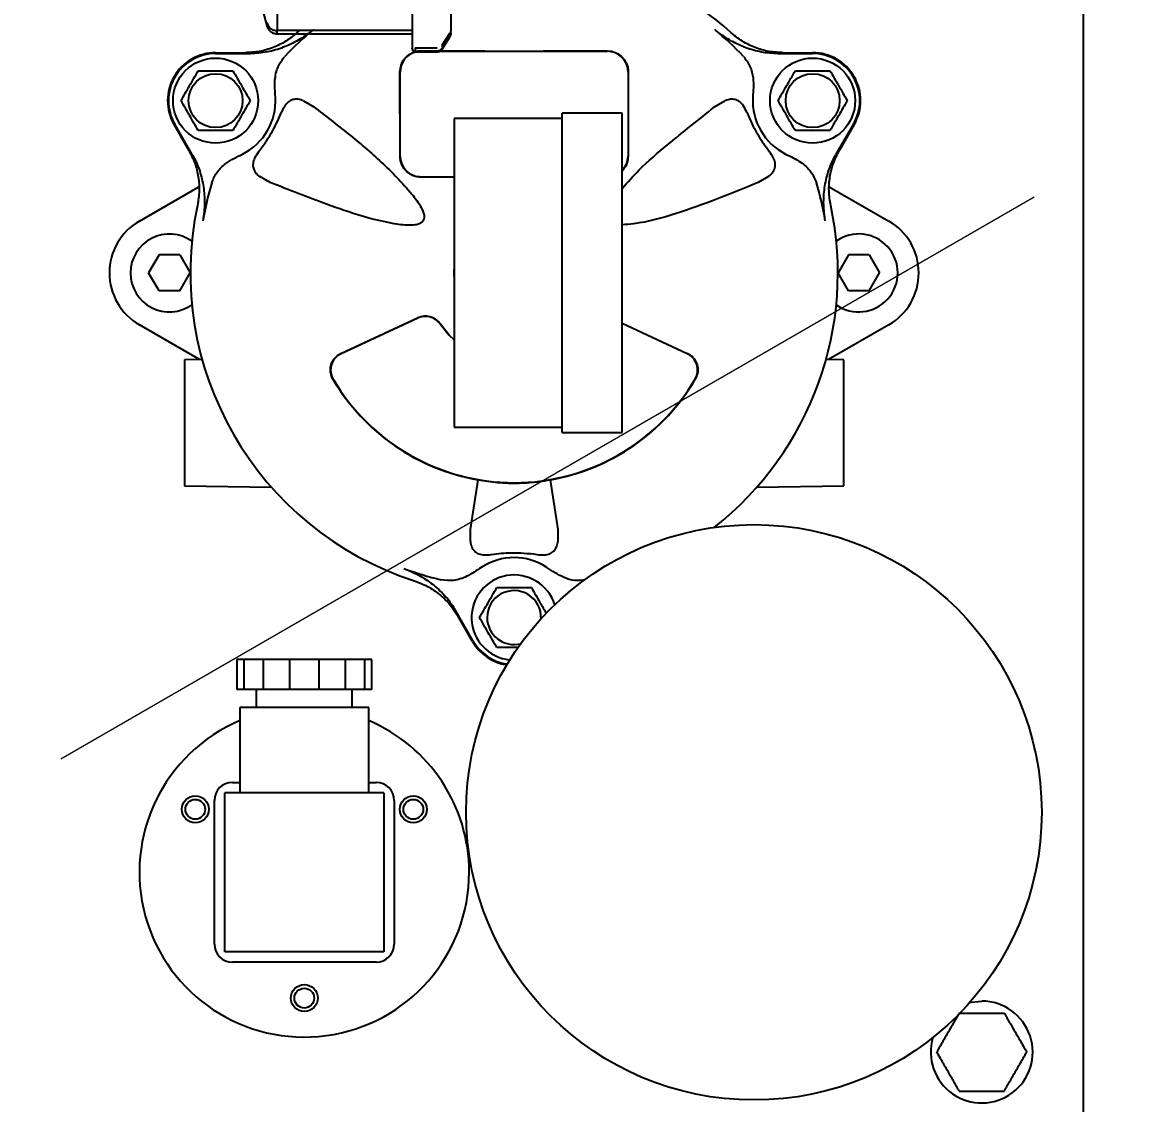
# Model space of a CAD drawing. Header units: inches. Extents: x -347369 to -260369, y 119522 to 149869.
# Drawn here: x -284748.7 to -284560.9, y 139109.4 to 139290.4 of the extents above; entities that cross this region are included whole.
import ezdxf

# ---------------------------------------------------------------- set-up
doc = ezdxf.new("R2010")
doc.units = ezdxf.units.IN
doc.header["$LTSCALE"] = 300
doc.linetypes.add('CENTRO', pattern=[2, 1.25, -0.25, 0.25, -0.25])
doc.linetypes.add('NASCOSTA', pattern=[0.375, 0.25, -0.125])
for name, color, linetype in [('ASSI', 254, 'CENTRO'), ('MACCHINA', 40, 'Continuous'), ('QUOTE', 7, 'Continuous')]:
    doc.layers.add(name, color=color, linetype=linetype)
doc.styles.get("Standard").update_dxf_attribs({"font": 'romans.shx'})
doc.dimstyles.new('sc1a100', dxfattribs={"dimscale": 100, "dimtxt": 3, "dimasz": 3, "dimexe": 0, "dimexo": 0, "dimgap": 1, "dimtad": 1, "dimzin": 12, "dimdsep": 46, "dimtxsty": 'Standard', "dimblk": 'CLOSEDBLANK', "dimcen": 1, "dimclrd": 253, "dimclre": 253, "dimclrt": 2, "dimadec": 0, "dimazin": 3, "dimtfac": 1, "dimtmove": 0, "dimatfit": 1, "dimldrblk": 'CLOSEDBLANK', "dimfxl": 1, "dimtolj": 1, "dimtzin": 0, "dimarcsym": 0})
doc.dimstyles.new('sc1a100_pollici', dxfattribs={"dimscale": 100, "dimtxt": 3, "dimasz": 3, "dimexe": 0, "dimexo": 0, "dimgap": 1, "dimtad": 1, "dimzin": 12, "dimdsep": 46, "dimtxsty": 'Standard', "dimblk": 'CLOSEDBLANK', "dimcen": 1, "dimclrd": 253, "dimclre": 253, "dimclrt": 2, "dimadec": 0, "dimazin": 3, "dimtfac": 1, "dimtmove": 0, "dimatfit": 1, "dimldrblk": 'CLOSEDBLANK', "dimfxl": 1, "dimtolj": 1, "dimtzin": 0, "dimarcsym": 0})

# ---------------------------------------------------------------- blocks, each defined once
blk = doc.blocks.new('_ClosedBlank')
at = {"color": 0, "linetype": 'ByBlock', "lineweight": -2}
for p, q in [((-1, 0.1666666666666667), (0, 0)), ((-1, 0.1666666666666667), (-1, -0.1666666666666667)), ((0, 0), (-1, -0.1666666666666667))]:
    blk.add_line(p, q, dxfattribs=at)
blk = doc.blocks.new('*D10')
at = {"layer": 'Defpoints', "color": 0, "transparency": 16777216}
for p in [(-300380.1665801618, 144199.6558577591), (-282330.1662940595, 140899.6558577589), (-300380.1665801618, 139125.6251859243)]:
    blk.add_point(p, dxfattribs=at)
at = {"layer": 'QUOTE', "color": 253, "lineweight": -2, "transparency": 16777216}
for p, q in [((-300380.1665801618, 139125.6251859243), (-300380.1665801618, 144199.6558577591)), ((-282630.1662940595, 144199.6558577591), (-300080.1665801618, 144199.6558577591)), ((-282330.1662940595, 140899.6558577589), (-282330.1662940595, 144199.6558577591))]:
    blk.add_line(p, q, dxfattribs=at)
at = {"layer": 'QUOTE', "color": 253, "lineweight": -2, "transparency": 16777216, "xscale": 300, "yscale": 300, "zscale": 300, "rotation": 180}
blk.add_blockref('_ClosedBlank', (-300380.1665801618, 144199.6558577591), dxfattribs=at)
at = {"layer": 'QUOTE', "color": 253, "lineweight": -2, "transparency": 16777216, "xscale": 300, "yscale": 300, "zscale": 300}
blk.add_blockref('_ClosedBlank', (-282330.1662940595, 144199.6558577591), dxfattribs=at)
at = {"layer": 'QUOTE', "color": 2, "transparency": 16777216, "char_height": 300, "attachment_point": 5}
for s, insert in [('\\A1;18050', (-291355.1664371107, 144449.6558577591)), ('\\A1;[59\'-2 5/8"]', (-291355.1664371107, 143871.0844291877))]:
    blk.add_mtext(s, dxfattribs=dict(at, insert=insert))
blk = doc.blocks.new('*D27')
at = {"layer": 'Defpoints', "color": 0, "transparency": 16777216}
for p in [(-285230.1662940595, 140399.6558577591), (-284017.7307287613, 139699.655857759), (-287395.2298035208, 137749.6558577589), (-287103.2006463452, 136767.4604393702), (-285230.1662940595, 136499.655857759)]:
    blk.add_point(p, dxfattribs=at)
at = {"layer": 'QUOTE', "color": 253, "lineweight": -2, "transparency": 16777216}
for p, q in [((-287395.2298035208, 137749.6558577589), (-287753.6986503091, 137542.6937725696)), ((-285230.1662940595, 136499.655857759), (-285230.1662940595, 136085.7316873802))]:
    blk.add_line(p, q, dxfattribs=at)
blk.add_arc((-285230.1662940595, 138999.655857759), 2913.924170378776, 215.9014350610591, 264.098564938941, dxfattribs=at)
at = {"layer": 'QUOTE', "color": 253, "lineweight": -2, "transparency": 16777216, "xscale": 300, "yscale": 300, "zscale": 300}
for p, rotation in [((-287753.6986503091, 137542.6937725696), 122.9507175305296), ((-285230.1662940595, 136085.7316873802), 357.0492824694705)]:
    blk.add_blockref('_ClosedBlank', p, dxfattribs=dict(at, rotation=rotation))
at = {"layer": 'QUOTE', "color": 2, "transparency": 16777216, "insert": (-286562.128379249, 136692.6298524556), "char_height": 300, "attachment_point": 5, "rotation": 330.00000000000006}
blk.add_mtext('\\A1;60°', dxfattribs=at)
blk = doc.blocks.new('*D37')
at = {"layer": 'Defpoints', "color": 0, "transparency": 16777216}
for p in [(-285230.1662940595, 140399.6558577591), (-286220.1157877208, 139989.6053514202), (-283462.3993410933, 137231.8889047927), (-285230.1662940595, 136499.655857759), (-284473.382269545, 136175.2994279141)]:
    blk.add_point(p, dxfattribs=at)
at = {"layer": 'QUOTE', "color": 253, "lineweight": -2, "transparency": 16777216}
for p, q in [((-283462.3993410933, 137231.8889047927), (-283162.5938887292, 136932.0834524287)), ((-285230.1662940595, 136499.655857759), (-285230.1662940595, 136075.6669209525))]:
    blk.add_line(p, q, dxfattribs=at)
blk.add_arc((-285230.1662940595, 138999.6558577589), 2923.988936806411, 275.881103636428, 309.1188963635714, dxfattribs=at)
at = {"layer": 'QUOTE', "color": 253, "lineweight": -2, "transparency": 16777216, "xscale": 300, "yscale": 300, "zscale": 300}
for p, rotation in [((-283162.5938887292, 136932.0834524287), 42.0594481817856), ((-285230.1662940595, 136075.6669209525), 182.9405518182139)]:
    blk.add_blockref('_ClosedBlank', p, dxfattribs=dict(at, rotation=rotation))
at = {"layer": 'QUOTE', "color": 2, "transparency": 16777216, "insert": (-284206.8750296162, 136529.2122088819), "char_height": 300, "attachment_point": 5, "rotation": 22.499999999999773}
blk.add_mtext('\\A1;45°', dxfattribs=at)
blk = doc.blocks.new('A$Cda148bbc')
at = {"layer": 'MACCHINA', "lineweight": 0}
h = blk.add_hatch(color=5, dxfattribs=at)
edge = h.paths.add_edge_path(flags=0)
edge.add_line((-93.55669502741375, 1228.823961723659), (-87.55209318103562, 1228.823961723659))
edge.add_line((-87.55209318103562, 1228.823961723659), (-87.59897821451295, 1230.831601398746))
edge.add_line((-87.59897821451295, 1230.831601398746), (-93.60358006089109, 1230.831601398746))
edge.add_ellipse((-93.65515359771598, 1233.040005041341), major_axis=(2.174184097174322, -0.7071961222951278), ratio=0.9622501868990619, start_angle=198.6768081421314, end_angle=288.676808142122, ccw=False)
edge.add_line((-95.93276119461825, 1233.040005041341), (-96.20469438878627, 1244.684315156845))
edge.add_ellipse((-100.5528543465089, 1244.684315156845), major_axis=(-4.150715094605772, 1.350101688018051), ratio=0.9622501868990622, start_angle=198.676808142121, end_angle=288.676808142119)
edge.add_line((-100.6513129168106, 1248.900358474526), (-130.2602116765388, 1248.900358474528))
edge.add_ellipse((-130.1617531062366, 1244.684315156846), major_axis=(-4.150715094605704, 1.350101688018028), ratio=0.9622501868990622, start_angle=288.6768081421251, end_angle=378.6768081421325)
edge.add_line((-134.5099130639592, 1244.684315156846), (-117.9677377506309, 536.3404150200777))
edge.add_ellipse((-113.6158222533982, 536.1796010126213), major_axis=(3.374530304555708, -2.9230567474916), ratio=0.9407558992420822, start_angle=220.5020191683753, end_angle=250.5020191683597)
edge.add_line((-117.3343375586637, 534.1626845217502), (-77.89045556482006, 467.6721642487855))
edge.add_ellipse((-74.17194025955496, 469.6890807396567), major_axis=(3.374530304555966, -2.92305674749183), ratio=0.9407558992420819, start_angle=250.5020191683651, end_angle=400.5020191683511)
edge.add_line((-69.82002476232219, 469.5282667321985), (-70.07873650053443, 480.6064277469432))
edge.add_ellipse((-67.79916171627019, 480.522191838274), major_axis=(-1.767611111909826, 1.531124962971502), ratio=0.9407558992420828, start_angle=-49.49798083165052, end_angle=40.50201916833947, ccw=False)
edge.add_line((-67.85191359961073, 482.7810528452028), (-39.04637768935299, 481.7166172720281))
edge.add_line((-39.04637768935299, 481.7166172720281), (-39.09433394693542, 483.770127278327))
edge.add_line((-39.09433394693542, 483.770127278327), (-67.89986985719315, 484.8345628515012))
edge.add_ellipse((-67.79916171627019, 480.522191838274), major_axis=(-3.374530304555516, 2.923056747491391), ratio=0.9407558992420827, start_angle=310.5020191683528, end_angle=400.5020191683413)
edge.add_line((-72.1510772135025, 480.6830058457326), (-71.89236547529026, 469.6048448309875))
edge.add_ellipse((-74.17194025955496, 469.6890807396567), major_axis=(1.767611111910286, -1.531124962971927), ratio=0.9407558992420819, start_angle=-109.49798083164029, end_angle=40.50201916834618, ccw=False)
edge.add_line((-76.11973399088447, 468.6326006730096), (-115.5636159847277, 535.1231209459738))
edge.add_ellipse((-113.6158222533982, 536.1796010126213), major_axis=(1.767611111910027, -1.531124962971701), ratio=0.9407558992420824, start_angle=220.50201916837, end_angle=250.50201916836528, ccw=False)
edge.add_line((-115.8953970376629, 536.2638369212891), (-132.4393607031388, 1244.684315156846))
edge.add_ellipse((-130.1617531062366, 1244.684315156846), major_axis=(-2.17418409717438, 0.7071961222951462), ratio=0.962250186899062, start_angle=-71.32319185786702, end_angle=18.676808142124685, ccw=False)
edge.add_line((-130.2133266430619, 1246.892718799441), (-100.6044278833333, 1246.89271879944))
edge.add_ellipse((-100.5528543465089, 1244.684315156845), major_axis=(-2.174184097174449, 0.7071961222951688), ratio=0.962250186899062, start_angle=198.6768081421034, end_angle=288.6768081421107, ccw=False)
edge.add_line((-98.27524674960614, 1244.684315156844), (-98.00331355543858, 1233.040005041341))
edge.add_ellipse((-93.65515359771598, 1233.040005041341), major_axis=(4.15071509460565, -1.350101688018011), ratio=0.962250186899062, start_angle=198.6768081421294, end_angle=288.6768081421249)
at = {"layer": 'ASSI'}
blk.add_line((0, -2400.000000000029), (0, 1399.999999999971), dxfattribs=at)
at = {"layer": 'MACCHINA', "color": 8, "linetype": 'NASCOSTA', "lineweight": 5, "ltscale": 2.5}
blk.add_line((98.55187570574344, 693.9400339497552), (98.55187570564885, -1243.493307935776), dxfattribs=at)
blk.add_circle((0, -2.91038304567337e-11), 749.9999999999886, dxfattribs=at)
blk = doc.blocks.new('A$Cad528b1c')
at = {"layer": 'MACCHINA'}
for p, q in [((658.5000272884572, 109.0000168809383), (658.5000272884572, 375.6500168809325)), ((521.0613604892969, 294.6711170918534), (522.2502441014221, 290.234142828529)), ((523.9889110621152, 289.4956213592341), (546.5000273304468, 289.4956213700898)), ((523.9889110591575, 288.9000135519527), (523.98891105457, 289.4548766744665)), ((527.3305734071146, 289.0970318063082), (527.8205391616248, 289.5336341264665)), ((552.8780223495887, 288.7867570274248), (552.999857138464, 289.4983839770939)), ((523.9889110591575, 288.9000152890185), (546.5000273262085, 288.9000152998706)), ((526.718539390713, 288.5363564690706), (527.1133521598495, 288.9000152905246)), ((551.5055720081909, 287.0069953089223), (552.8434203041288, 289.066653879021)), ((551.5055720036034, 286.3627149061031), (552.8434202998324, 288.4627163084806)), ((599.6694811697962, 289.0970318063082), (600.4128946319252, 288.413722929512)), ((513.70356657085, 285.7500168809347), (518.6231122875324, 285.7500168809347)), ((513.70356657085, 285.6103763615101), (519.5301230709738, 285.6103763615101)), ((546.5000273274127, 286.4000169755636), (546.500027326394, 286.5260518279829)), ((547.0000273323021, 286.5532605138651), (550.6621797846092, 286.5532605156295)), ((547.0000273276528, 285.9000151465261), (550.6621797799598, 285.9000151482942)), ((547.9802662271031, 286.0192448753332), (579.0197883498076, 286.0192448753332)), ((607.4699315059333, 285.6103763615101), (613.2964880060608, 285.6103763615101)), ((608.3769422893783, 285.7500168809347), (613.2964880060608, 285.7500168809347)), ((544.4827075061112, 268.4821640316368), (544.4645487044254, 282.5360285319184)), ((544.4968289676945, 268.4962854932201), (544.4840034717017, 282.5165737646421)), ((582.516051105209, 282.5165737646421), (582.5032256092163, 268.4962854932201)), ((582.535505872489, 282.5360285319184), (582.5173470707996, 268.4821640316368)), ((528.3591959765181, 277.714951193655), (530.0836693176316, 276.6950378956426)), ((596.9163852579732, 276.6950378973306), (598.64085812743, 277.7149509890987)), ((571.5000272884536, 274.7500168809383), (553.5000272884536, 274.7500168809383)), ((553.5000272884536, 274.7500168809383), (553.5000272884536, 223.2500168809383)), ((581.5000272884536, 275.6500168809362), (571.5000272884536, 275.6500168809362)), ((571.5000272884536, 222.3500168809369), (571.5000272884536, 275.6500168809362)), ((581.5000272884536, 222.3500168809369), (581.5000272884536, 275.6500168809362)), ((509.2351361989167, 269.4895653152089), (506.7753633405737, 273.7500168809347)), ((509.8095738278571, 268.7738911949527), (506.896295577797, 273.819837140647)), ((620.1037589991174, 273.819837140647), (617.1904807490537, 268.7738911949564)), ((620.2246912363371, 273.7500168809347), (617.764918377994, 269.4895653152089)), ((522.8072565451512, 264.0919212762929), (521.0617494623257, 265.0754020442218)), ((553.5000272884536, 264.9907221199719), (547.9881271968006, 264.9886498562337)), ((553.5000272884536, 265.0000168809347), (547.9994942215017, 265.0000168809347)), ((605.938305529351, 265.0754023523841), (604.1927980309483, 264.0919212782683)), ((501.0000272884572, 257.6602709187791), (510.9234606363752, 263.3895678334848)), ((616.0765939405355, 263.3895678334848), (626.0000272884572, 257.6602709187791)), ((504.2679764808854, 252.0000168809383), (502.5359256733173, 249.0000168809383)), ((507.7320780960254, 252.0000168809383), (504.2679764808854, 252.0000168809383)), ((507.7320780960254, 252.0000168809383), (509.4641289035935, 249.0000168809383)), ((619.2679764808854, 252.0000168809383), (617.5359256733173, 249.0000168809383)), ((622.7320780960254, 252.0000168809383), (619.2679764808854, 252.0000168809383)), ((622.7320780960254, 252.0000168809383), (624.4641289035935, 249.0000168809383)), ((504.2679764808854, 246.0000168809383), (502.5359256733173, 249.0000168809383)), ((507.7320780960254, 246.0000168809383), (509.4641289035935, 249.0000168809383)), ((619.2679764808854, 246.0000168809383), (617.5359256733173, 249.0000168809383)), ((622.7320780960254, 246.0000168809383), (624.4641289035935, 249.0000168809383)), ((507.7320780960254, 246.0000168809383), (504.2679764808854, 246.0000168809383)), ((622.7320780960254, 246.0000168809383), (619.2679764808854, 246.0000168809383)), ((534.6120861637901, 235.5654373433135), (547.4080274136977, 241.5135099307117)), ((534.6259089137602, 235.5357943603412), (547.4146597599974, 241.4992868181762)), ((581.5000272884536, 240.6265940704507), (592.3879684131061, 235.5654373432808)), ((581.5000272884536, 240.6064790341443), (592.3741456631506, 235.5357943603412)), ((511.0380323410209, 234.5443179238646), (501.0000272884572, 240.3397628430903)), ((626.0000272884572, 240.3397628430903), (615.9620222358899, 234.5443179238646)), ((511.4687857983372, 234.5518367534205), (508.5000272884572, 234.5000168809347)), ((508.5000272884572, 234.5000168809347), (508.5000272884572, 213.5000168809347)), ((618.5000272884572, 234.5000168809347), (615.5312687785736, 234.5518367534205)), ((618.5000272884572, 224.0000168809347), (618.5000272884572, 234.5000168809347)), ((618.5000272884572, 213.5000168809347), (618.5000272884572, 224.0000168809347)), ((553.5000272884536, 223.2500168809383), (571.5000272884536, 223.2500168809383)), ((571.5000272884536, 222.3500168809369), (581.5000272884536, 222.3500168809369)), ((556.2236145167844, 206.2130914688969), (557.4851482304439, 214.4822731290806)), ((569.5149063325589, 214.4822731684508), (570.77644006224, 206.213091469177)), ((508.5000272884572, 213.5000168809347), (523.0318141210555, 213.2463635985368)), ((603.9682404558553, 213.2463635985405), (618.5000272884572, 213.5000168809347)), ((556.2025803006181, 204.2096976245266), (556.2236145167844, 206.2130914688969)), ((570.77644006224, 206.213091469177), (570.7974742717997, 204.2096975857385)), ((556.6927562954006, 187.569837140647), (553.7794780453405, 192.6157830863413)), ((556.5718240581809, 187.5000168809347), (554.1120511998379, 191.7604684466605)), ((517.2500272884572, 184.5000168809383), (517.2500272884572, 179.5000168809383)), ((518.4223050053406, 184.5000168809383), (517.2500272884572, 184.5000168809383)), ((518.4223050053406, 184.5000168809383), (518.4223050053406, 179.5000168809383)), ((521.6250272884572, 184.5000168809383), (518.4223050053406, 184.5000168809383)), ((521.6250272884572, 184.5000168809383), (521.6250272884572, 179.5000168809383)), ((526.0384618732787, 184.5000168809383), (521.6250272884572, 184.5000168809383)), ((526.0384618732787, 184.5000168809383), (526.0384618732787, 179.5000168809383)), ((530.9615927036357, 184.5000168809383), (526.0384618732787, 184.5000168809383)), ((530.9615927036357, 179.5000168809383), (530.9615927036357, 184.5000168809383)), ((535.3750272884572, 184.5000168809383), (530.9615927036357, 184.5000168809383)), ((535.3750272884572, 179.5000168809383), (535.3750272884572, 184.5000168809383)), ((538.5777495715702, 184.5000168809383), (535.3750272884572, 184.5000168809383)), ((538.5777495715702, 179.5000168809383), (538.5777495715702, 184.5000168809383)), ((539.7500272884572, 184.5000168809383), (538.5777495715702, 184.5000168809383)), ((539.7500272884572, 179.5000168809383), (539.7500272884572, 184.5000168809383)), ((518.4223050053406, 179.5000168809383), (517.2500272884572, 179.5000168809383)), ((521.6250272884572, 179.5000168809383), (518.4223050053406, 179.5000168809383)), ((520.5000272884572, 179.5000168809383), (520.5000272884572, 176.5000168809383)), ((526.0384618732787, 179.5000168809383), (521.6250272884572, 179.5000168809383)), ((530.9615927036357, 179.5000168809383), (526.0384618732787, 179.5000168809383)), ((535.3750272884572, 179.5000168809383), (530.9615927036357, 179.5000168809383)), ((538.5777495715702, 179.5000168809383), (535.3750272884572, 179.5000168809383)), ((536.5000272884572, 176.5000168809383), (536.5000272884572, 179.5000168809383)), ((539.7500272884572, 179.5000168809383), (538.5777495715702, 179.5000168809383)), ((517.7500272884572, 176.5000168809383), (517.7500272884572, 162.2500168809383)), ((539.2500272884572, 176.5000168809383), (517.7500272884572, 176.5000168809383)), ((539.2500272884572, 162.2500168809383), (539.2500272884572, 176.5000168809383)), ((516.5000272884572, 164.0000168809383), (517.7500272884572, 164.0000168809383)), ((539.2500272884572, 164.0000168809383), (540.5000272884572, 164.0000168809383)), ((515.2500272884572, 135.7500168809383), (515.2500274551203, 162.2500168809383)), ((528.5000272884572, 162.2500168809383), (515.2500274551203, 162.2500168809383)), ((541.7500272884572, 162.2500168809383), (528.5000272884572, 162.2500168809383)), ((541.7500272884572, 162.2500168809383), (541.7500272884572, 135.7500168809383)), ((513.5000272884572, 137.0000168809383), (513.5000272884572, 161.0000168809383)), ((543.5000272884572, 161.0000168809383), (543.5000272884572, 137.0000168809383)), ((541.7500272884572, 135.7500168809383), (515.2500272884572, 135.7500168809383)), ((540.5000272884572, 134.0000168809383), (516.5000272884572, 134.0000168809383))]:
    blk.add_line(p, q, dxfattribs=at)
at = {"layer": 'MACCHINA', "flags": 128}
for points in [[(553.5000272884536, 248.3798180798512), (553.48081341945, 249.0000168809347), (553.5000272884536, 249.6202156820182)], [(553.5000272884536, 237.8196769934366), (552.6787695735838, 238.6125060401064), (551.1521000024222, 240.4836390277123)], [(551.1632127094417, 240.4913034729034), (552.688508330848, 238.6218544402036), (553.5000272884536, 237.8377949777059)], [(639.5116420308987, 127.2641758863974), (639.7327779165062, 127.3142714871756), (641.5000272884572, 127.5000168809383)]]:
    blk.add_lwpolyline(points, dxfattribs=at)
at = {"layer": 'MACCHINA'}
for centre, radius in [((513.70356657085, 277.7500168809347), 7.099999999999909), ((613.2964880060608, 277.7500168809347), 7.099999999999909), ((513.70356657085, 277.7500168809347), 4.500000000211458), ((613.2964880060608, 277.7500168809347), 4.50000000031423), ((603.5000272884572, 159.0000168809347), 48), ((510.3134938089825, 159.5000168809383), 2.249999999999773), ((546.6865607679283, 159.5000168809383), 2.25), ((510.3134938089825, 159.5000168809383), 1.649999999999864), ((546.6865607679283, 159.5000168809383), 1.650000000000318), ((528.5000272884572, 128.0000168809383), 2.250000000000227), ((528.5000272884572, 128.0000168809383), 1.649999999999864)]:
    blk.add_circle(centre, radius, dxfattribs=at)
for centre, radius, start, end in [((563.5000272884572, 249.0000168809347), 53.99999999999997, 47.94800663832223, 101.4112303175297), ((563.5000272884572, 249.0000168809347), 52.62011508597817, 129.5144253263495, 136.6306904909392), ((563.5000272884572, 249.0000168809347), 52.62011508597848, 43.36930950183742, 50.48557467394398), ((513.70356657085, 277.7500168809347), 8.000000000000293, 90, 209.9999999999582), ((513.70356657085, 277.7500168809347), 7.860359480574575, 90, 209.9999999999582), ((613.2964880060608, 277.7500168809347), 8.000000000000066, 330.0000000000418, 90), ((613.2964880060608, 277.7500168809347), 7.860359480574575, 330.0000000000418, 90), ((513.70356657085, 277.7500168809347), 9.9999999991121, 296.8328845987675, 3.167115265568796), ((613.2964880060608, 277.7500168809347), 9.999999999112093, 176.8328845985289, 243.1671152655061), ((563.5000272884572, 249.0000168809347), 52.62011508597842, 163.3693095016314, 170.4855746737716), ((563.5000272884572, 249.0000168809347), 52.62011508597873, 9.514425326433983, 16.63069049118121), ((563.5000272884572, 249.0000168809347), 53.99999999999992, 167.9480066385752, 252.0519933616511), ((563.5000272884572, 249.0000168809347), 54.00000000000051, 308.1573003440503, 12.05199336142477), ((506.0000272884572, 249.0000168809347), 10.00000000000054, 119.9999999999582, 240.0000000000418), ((621.0000272884572, 249.0000168809347), 9.999999999999918, 299.9999999999582, 60.0000000000418), ((506.0000272884572, 249.0000168809383), 6.500000000000227, 54.64819469771496, 180), ((621.0000272884572, 249.0000168809383), 6.500000000000188, 234.6481946980056, 125.3518053019944), ((506.0000272884572, 249.0000168809383), 6.500000000000227, 180, 305.351805302285), ((548.6825145452167, 238.7803634570664), 2.999999999999978, 34.59406822702318, 114.9999999998597), ((535.8937636989831, 232.8168709992315), 3.000000000000313, 114.9999999998597, 210.3793789911869), ((591.1062908779277, 232.8168709992315), 3.000000000000542, 329.6206210088131, 65.00000000014035), ((563.5000272884572, 249.0000168809347), 35.03788526439959, 210.3793789911869, 260.1151934085928), ((563.5000272884572, 249.0000168809347), 35.00000000000061, 210.3793789911869, 329.6206210088131), ((563.5000272884572, 249.0000168809347), 35.03788522322764, 279.8848065802017, 329.6206210088131), ((563.5000272884572, 191.5000168809347), 9.999999999569205, 56.83288474845689, 123.1671153601168), ((563.5000272884572, 249.0000168809347), 52.62011508597872, 249.5144253264168, 256.6306904914168), ((563.5000272884572, 191.5000168809347), 7.100000000000059, 17.52583346565001, 264.2864487619697), ((563.5000272884572, 191.5000168809347), 4.500000000225899, 357.4825976379709, 180), ((563.5000272884572, 191.5000168809347), 4.50000000022616, 180, 284.3296845893981), ((563.5000272884572, 191.5000168809347), 8.000000000000073, 209.9999999999582, 261.2227092547196), ((563.5000272884572, 191.5000168809347), 7.860359480733883, 209.9999999999582, 261.6373516303551), ((528.5000272884572, 149.0000168809383), 27.49999999999986, 113.0110775235068, 0), ((528.5000272884572, 149.0000168809383), 27.49999999999977, 0, 66.98892247649326), ((516.5000272884572, 161.0000168809383), 3.000000000000227, 90, 180), ((540.5000272884572, 161.0000168809383), 2.999999999999773, 0, 90), ((516.5000272884572, 137.0000168809383), 3.000000000000455, 180, 270), ((540.5000272884572, 137.0000168809383), 3.000000000000455, 270, 0), ((641.5000272884572, 119.0000168809383), 8.500000000000151, 163.5339771091522, 90)]:
    blk.add_arc(centre, radius, start, end, dxfattribs=at)
for centre, major_axis, ratio, start_param, end_param in [((547.9845375961013, 282.515506573287), (-1.567932715221787, 3.13452630650545), 0.9984762966943092, 6.122029502881764, 7.390468389542079), ((547.9845375961013, 282.515506573287), (-1.567932715221787, 3.13452630650545), 0.9984762966943092, 5.819976649242387, 6.021661203350053), ((579.0155169808058, 282.515506573287), (1.567932715221787, 3.13452630650545), 0.9984762966942511, 5.175902224817084, 6.746393965116758), ((547.9973611413843, 268.4973507338655), (3.350760404065113, -1.014099713384439), 0.9989016802536361, 3.436086103035364, 5.006577843335076), ((579.0026934355265, 268.4973507338655), (3.35076040406534, 1.014099713384894), 0.9989016802535178, 5.213169346092259, 5.988691857733905)]:
    blk.add_ellipse(centre, major_axis=major_axis, ratio=ratio, start_param=start_param, end_param=end_param, dxfattribs=at)
for points, knots in [([(546.5000272961333, 353.273983549745), (546.5000272975012, 353.1666291440015), (546.500027300579, 352.9257345099977), (546.5000273059122, 351.0270653374137), (546.5000273117621, 347.9416222227119), (546.500027317612, 343.7398188162697), (546.5000273232108, 338.6321433372977), (546.5000273283513, 332.8021608240415), (546.5000273328369, 326.4774501992615), (546.5000273364931, 319.9000168869607), (546.5000273391779, 313.3225835746562), (546.5000273407932, 306.9978729498762), (546.5000273412734, 301.1678904366236), (546.5000273405967, 296.060214957648), (546.5000273387996, 291.8584115512058), (546.5000273359256, 288.7729684365077), (546.5000273324185, 286.8742992639236), (546.5000273295773, 286.6334046299198), (546.5000273283113, 286.5260502241763)], [0, 0, 0, 0, 0.05150372726793579, 0.1155702129212509, 0.1796413911409635, 0.2437164294551015, 0.3077921742914762, 0.3718652520837939, 0.4359341426808646, 0.5000000000000443, 0.5640658573192245, 0.6281347479162966, 0.6922078257086179, 0.7562835705449961, 0.820358608859137, 0.8844297870788492, 0.9484962727321635, 1, 1, 1, 1]), ([(523.9889110328477, 350.173069630011), (523.9889110334552, 350.0617971169886), (523.9889110356671, 349.6550371139892), (523.9889110398362, 347.8027089025163), (523.9889110451259, 344.7125897410697), (523.9889110503645, 340.6427566545353), (523.9889110553195, 335.8334859804199), (523.9889110598233, 330.4363033381051), (523.9889110637087, 324.6551983245299), (523.9889110668337, 318.6999193842748), (523.9889110690856, 312.7884857349964), (523.9889110703807, 307.1378168368719), (523.9889110706754, 301.9513177175213), (523.9889110699478, 297.4308818259269), (523.9889110682561, 293.6963393137848), (523.9889110655567, 291.0543410396531), (523.988911063374, 289.6481989694767), (523.9889110619624, 289.4588499752681), (523.9889110619333, 289.4549483181254)], [0, 0, 0, 0, 0.02615465726085791, 0.09560913272234665, 0.1650640777022142, 0.2345203719998013, 0.3039778536150164, 0.3734355386282238, 0.4428924583944603, 0.5123483469825902, 0.581803705818813, 0.651259290514099, 0.7207154645878912, 0.790171931160305, 0.8596280596646656, 0.9290835384577237, 0.9985387209483338, 1, 1, 1, 1]), ([(552.999857138464, 289.4983811108468), (552.999857139399, 289.8265097135809), (552.9998571411779, 290.4526145971395), (552.9998571432297, 292.0357177435253), (552.9998571447468, 293.8331089225503), (552.9998571458855, 295.906228468757), (552.9998571466422, 298.1276471056481), (552.9998571470569, 300.4518833996881), (552.9998571472352, 303.0563853609565), (552.9998571470787, 306.2066343332081), (552.999857146413, 310.0473466961412), (552.9998571452488, 314.113485952792), (552.9998571436045, 318.3057796051544), (552.9998571415308, 322.4984595604365), (552.9998571391188, 326.5405076481038), (552.9998571364995, 330.2959095167207), (552.9998571339529, 333.4695514843115), (552.9998571313336, 336.3824147262239), (552.9998571283941, 339.3066256123457), (552.999857125018, 342.2076900705397), (552.9998571213473, 344.8851812519933), (552.9998571175456, 347.1780293786323), (552.9998571133656, 349.1656994296864), (552.9998571105971, 349.9115956290661), (552.9998571091528, 350.3016526693427)], [0, 0, 0, 0, 0.05208945924055123, 0.09939232526731236, 0.1419067275972805, 0.1796308026700842, 0.2224638605918134, 0.2568115301031516, 0.2878447152611346, 0.3351949036871119, 0.3835269284673588, 0.4325195431008477, 0.4815297853014258, 0.5305399508794599, 0.5785141709948777, 0.6239098034136993, 0.6667116677923284, 0.6987697017394723, 0.7402219413228404, 0.7910661836311235, 0.835379101642861, 0.8849741770316619, 0.9398486919499353, 1, 1, 1, 1]), ([(552.9998571301912, 289.4983811136772), (552.9998571289434, 289.826509716233), (552.9998571265605, 290.4526145994569), (552.9998571229808, 292.0357177453661), (552.999857119732, 293.8331089239909), (552.9998571165925, 295.906228469863), (552.9998571136966, 298.1276471064921), (552.9998571110409, 300.4518834003575), (552.9998571083524, 303.0563853614913), (552.9998571054675, 306.2066343336082), (552.9998571024335, 310.047346696414), (552.9998570996759, 314.1134859529448), (552.9998570972784, 318.305779605198), (552.9998570953103, 322.4984595603673), (552.9998570938224, 326.5405076479256), (552.9998570928256, 330.2959095164297), (552.999857092309, 333.469551483915), (552.9998570921198, 336.3824147256892), (552.9998570922398, 339.3066256115962), (552.9998570928219, 342.2076900694919), (552.999857093906, 344.8851812505782), (552.9998570954995, 347.1780293768024), (552.9998570977623, 349.1656994273617), (552.9998570998105, 349.9115956264104), (552.99985710088, 350.3016526665087)], [0, 0, 0, 0, 0.05208945923849745, 0.09939232526403993, 0.1419067275934004, 0.1796308026660208, 0.2224638605878951, 0.2568115300995577, 0.2878447152579334, 0.3351949036846303, 0.383526928465724, 0.4325195431001414, 0.4815297853016856, 0.5305399508806979, 0.5785141709970572, 0.6239098034167306, 0.6667116677961031, 0.6987697017437317, 0.740221941327547, 0.7910661836359938, 0.8353791016474804, 0.8849741770355177, 0.9398486919523253, 1, 1, 1, 1]), ([(530.0192966065297, 289.5945631238246), (529.2875666291438, 289.0407476583459), (527.8244652825742, 287.9333881427774), (525.3484318844748, 286.70371434564), (522.6889586951511, 285.8657969144442), (520.7095947437701, 285.6196418301006), (519.6467469283416, 285.6112925012458), (519.5301230730329, 285.6103763485225)], [0, 0, 0, 0, 0.2403904887642217, 0.4806631663064525, 0.7210825701693948, 0.9693950295540434, 0.9999999999999999, 0.9999999999999999, 0.9999999999999999, 0.9999999999999999]), ([(522.2466267711497, 290.7694384954812), (522.3144994385948, 290.5845728975255), (522.4499829604902, 290.2155548047886), (522.8692109091826, 289.7859243665625), (523.3957386339898, 289.494433150423), (523.7912288464795, 289.4611828978232), (523.9889111364828, 289.4445630527043)], [0, 0, 0, 0, 0.2511359300989038, 0.5013031249061334, 0.750730771147054, 1, 1, 1, 1]), ([(522.2502370009533, 290.2341409271903), (522.3248355274627, 290.0374183385102), (522.4710226974421, 289.6519104758809), (522.9105825282604, 289.2230269999127), (523.4291359668277, 288.949447074745), (523.8051247135081, 288.9161928551548), (523.9889111318771, 288.8999379167617)], [0, 0, 0, 0, 0.2661031328917229, 0.521469601867584, 0.7660903717745257, 1, 1, 1, 1]), ([(607.4699315059333, 285.6103763021201), (607.3533075818741, 285.6112807611498), (606.3296458400109, 285.6192196134361), (604.41465623763, 285.8488402758885), (601.8337481981507, 286.6381856228181), (599.3048623903996, 287.8484510866583), (597.7855815825787, 288.989894854647), (596.9807579702319, 289.5945631239447)], [0, 0, 0, 0, 0.03060584981012916, 0.2686415997471315, 0.5024391388215693, 0.7364221758126066, 1, 1, 1, 1]), ([(552.8434259896494, 288.4627126846208), (552.8862842000235, 288.5464527963632), (552.9720090011397, 288.7139493941468), (553.0131032852369, 288.9240972429398), (552.9952940245967, 289.0343278430992), (552.9925294883906, 289.0514389681121)], [0, 0, 0, 0, 0.4578783942615713, 0.9158463207709369, 1, 1, 1, 1]), ([(544.4645487044254, 282.5360285319184), (544.5023067744041, 282.9305252705562), (544.5778317897166, 283.7196114776598), (545.1832407923721, 284.7606487166595), (546.0003975470172, 285.5339252582417), (546.6704829301816, 285.7613485618931), (546.9665550718091, 285.8618338228152)], [0, 0, 0, 0, 0.2644059071322826, 0.5288739651305532, 0.7918365366203244, 1, 1, 1, 1]), ([(546.5000993321373, 286.4249047420781), (546.5077507258029, 286.3594602484045), (546.5230563271689, 286.2285471918185), (546.638937839758, 286.0637343399758), (546.803714778227, 285.947823278435), (546.934613792746, 285.9326900900123), (547.0000272765901, 285.9251276604518)], [0, 0, 0, 0, 0.2500672907930161, 0.5002265515785201, 0.7502508134644771, 1, 1, 1, 1]), ([(546.5000993311842, 286.4000169755636), (546.502564331422, 286.3628243980238), (546.5074094808333, 286.2897194983925), (546.5442852134911, 286.1873798223896), (546.5981310660864, 286.0979324149084), (546.6872429985524, 286.0022455017934), (546.8220471659079, 285.9181934336193), (546.9424090312277, 285.9058450803022), (547.0000272756188, 285.8999338189788)], [0, 0, 0, 0, 0.1423902920703171, 0.2798791774862057, 0.4125317681696306, 0.5403123548718453, 0.7799436307271183, 1, 1, 1, 1]), ([(547.0000273323021, 286.5532634318843), (547.0000273323021, 286.5532604362706), (547.000027332746, 286.0351343539915), (547.0000273306578, 286.031784468094), (547.0000273285696, 286.0284346015687)], [0, 0, 0, 0, 5.781633726706301e-06, 1, 1, 1, 1]), ([(547.163995030056, 285.9430872535886), (547.171539200579, 285.9462290611737), (547.4190850737286, 286.0493207794134), (547.6942023201191, 286.0438652423691), (547.9609351349936, 286.0385759674464)], [0, 0, 0, 0, 0.03047584847687385, 1, 1, 1, 1]), ([(547.9609351349936, 286.0385759674464), (553.1357284019759, 286.0356285865055), (563.4951162138241, 286.0297282421634), (573.8545179355424, 286.0356248660355), (579.0391194419171, 286.0385759674464)], [0, 0, 0, 0, 0.4995269373994972, 1, 1, 1, 1]), ([(550.6621797076332, 286.0632581165337), (550.7458604536951, 286.0690489889166), (550.9132335068934, 286.0806315337322), (551.1476782103964, 286.177169588118), (551.3554953872081, 286.3223135182743), (551.45555347552, 286.456664055404), (551.5056121153393, 286.5238790628173)], [0, 0, 0, 0, 0.2498051115878762, 0.4996447354839027, 0.7496743702628315, 1, 1, 1, 1]), ([(550.6621797026419, 286.0632577224351), (550.7458604487074, 286.0690485949453), (550.9132335018985, 286.0806311400192), (551.1476782053214, 286.1771691949434), (551.3554953821222, 286.3223131257255), (551.4555534705687, 286.45666366355), (551.5056121104171, 286.5238786712653)], [0, 0, 0, 0, 0.249805111809815, 0.4996447358930078, 0.7496743706397196, 1, 1, 1, 1]), ([(550.6621797104053, 285.8999016770285), (550.7458610188914, 285.9059264160896), (550.9132289100744, 285.9179762739332), (551.1476070603967, 286.0150493841429), (551.3554010904118, 286.1606251401245), (551.4555382755461, 286.2953311764286), (551.5056121107264, 286.3626912470172)], [0, 0, 0, 0, 0.2499552044592639, 0.4999261629281043, 0.749936900455283, 1, 1, 1, 1]), ([(551.5055720081909, 287.0070015022611), (551.5055720081909, 287.0069952335107), (551.5055720046039, 286.6890507235876), (551.5055720052515, 286.6869992687643), (551.505572005899, 286.6849478543918)], [0, 0, 0, 0, 1.971649372813368e-05, 1, 1, 1, 1]), ([(579.0391194419171, 286.0385759674464), (579.4300131234595, 286.0007190313227), (580.2118398318671, 285.9250013485944), (581.2557612277596, 285.3290210253545), (582.045347346746, 284.4508556403853), (582.4735164158665, 283.4647308737003), (582.5174826671246, 282.8060453047656), (582.535505872489, 282.5360285319184)], [0, 0, 0, 0, 0.2130165314825617, 0.4260545041023998, 0.6387129130674435, 0.8518965984905349, 1, 1, 1, 1]), ([(523.6881380425912, 278.3024929479179), (523.6170448004377, 279.2498994433954), (523.4883839641261, 280.964466234047), (523.943402847337, 283.4040646311914), (524.8301964124366, 284.5798843525881), (525.2482237835648, 285.1341563347087)], [0, 0, 0, 0, 0.3949682341660309, 0.7147928802428286, 1, 1, 1, 1]), ([(601.7518307502687, 285.1341562848938), (602.1587982952042, 284.5988957868831), (602.971040955741, 283.5306007437212), (603.5205277593413, 281.1234766783418), (603.391809384022, 279.3815760738398), (603.3120695063408, 278.302484290758)], [0, 0, 0, 0, 0.2764622982285921, 0.5517748907624739, 1, 1, 1, 1]), ([(507.9300638790228, 277.7500168809347), (508.4065500088473, 278.5753150669516), (509.3687290379385, 280.2418580314443), (510.3310504519759, 281.9086476136436), (510.8168152249345, 282.7500168808765)], [0, 0, 0, 0, 0.4952156671627752, 1, 1, 1, 1]), ([(510.8168152249345, 282.7500168808765), (511.7697874846344, 282.7500168809056), (513.6941455429514, 282.7500168809675), (515.6187883709426, 282.7500168809056), (516.5903179168308, 282.7500168808765)], [0, 0, 0, 0, 0.4952156671568241, 1, 1, 1, 1]), ([(516.5903179168308, 282.7500168808765), (517.0668040466771, 281.9247186948887), (518.0289830758302, 280.2581757304433), (518.9913044897658, 278.5913861481968), (519.4770692626771, 277.7500168809347)], [0, 0, 0, 0, 0.495215667159825, 1, 1, 1, 1]), ([(607.52298531423, 277.7500168809347), (607.9994714440545, 278.5753150669516), (608.961650473153, 280.2418580314406), (609.9239718871904, 281.9086476136436), (610.4097366601491, 282.7500168808801)], [0, 0, 0, 0, 0.4952156671623812, 1, 1, 1, 1]), ([(610.4097366601491, 282.7500168808801), (611.3627089198453, 282.7500168809056), (613.2870669781405, 282.7500168809638), (615.2117098061099, 282.7500168809092), (616.1832393519762, 282.7500168808801)], [0, 0, 0, 0, 0.495215667162384, 1, 1, 1, 1]), ([(616.1832393519762, 282.7500168808801), (616.6597254818516, 281.9247186948924), (617.6219045110483, 280.2581757304579), (618.5842259249839, 278.5913861481968), (619.0699906978916, 277.7500168809347)], [0, 0, 0, 0, 0.4952156671623761, 1, 1, 1, 1]), ([(528.3597172585214, 277.7170752984493), (528.061906198629, 277.8220259930495), (527.4645577347037, 278.0325357579641), (526.5755360782205, 277.9759008718866), (525.7818418569004, 277.5609616483416), (525.1665230185463, 276.8007340807999), (524.8625021845291, 276.1488087315811), (524.7060436456304, 275.8133077520506)], [0, 0, 0, 0, 0.1919977076356506, 0.385108383060405, 0.5635785305954567, 0.7754039927298402, 1, 1, 1, 1]), ([(602.2940108615585, 275.8133079103973), (602.116197467527, 276.1950536159711), (601.7988917460643, 276.8762739322556), (601.1470125568521, 277.614950121424), (600.4049892687217, 277.9738037911775), (599.6052589648389, 278.021651409068), (599.0082738287056, 277.8714895073572), (598.6900990254799, 277.7386315303993), (598.6401617548472, 277.7177795814605)], [0, 0, 0, 0, 0.2548566248105418, 0.4547883788195357, 0.6229729655272921, 0.7910683128334067, 0.9672083455378002, 0.9999999999999999, 0.9999999999999999, 0.9999999999999999, 0.9999999999999999]), ([(510.8168152249345, 272.7500168809966), (510.3403290950591, 273.5753150669807), (509.3781500658588, 275.2418580314115), (508.4158286519305, 276.9086476136727), (507.9300638790228, 277.7500168809347)], [0, 0, 0, 0, 0.4952156671627792, 1, 1, 1, 1]), ([(519.4770692626771, 277.7500168809347), (519.0005831328526, 276.9247186949178), (518.0384041037578, 275.2581757304288), (517.0760826897204, 273.5913861482259), (516.5903179167617, 272.7500168809966)], [0, 0, 0, 0, 0.4952156671627757, 1, 1, 1, 1]), ([(530.0836693176316, 276.6950378956426), (532.0142398331591, 275.2147856468146), (535.8750333498356, 272.2545476035266), (541.4636731461942, 267.5448477528735), (545.5189221999171, 263.3864909594486), (547.8389085800081, 260.3665171495886), (548.4804237153076, 258.9414284115264), (548.515214789637, 258.1936526107966), (548.403318530407, 257.7949238556212), (548.1502980552359, 257.460583418655), (547.6688265048215, 257.1602738834918), (546.3614046300718, 256.8555123278966), (543.0711663926377, 257.1790250738959), (538.1342170776807, 258.3784168419952), (530.9894328530609, 260.8563343350506), (525.9263081595418, 262.8585131593318), (522.8072565451512, 264.0919212762929)], [0, 0, 0, 0, 0.1358996823665385, 0.2717749019675754, 0.4070404937503926, 0.457821709874853, 0.4833833117373996, 0.4918353018869014, 0.4988629571770983, 0.5059165183903671, 0.5145825758681652, 0.5298019050439922, 0.5794608866413722, 0.6958411226846967, 0.8126281111473916, 1, 1, 1, 1]), ([(581.5000272884536, 263.0882478424173), (582.4367997891532, 264.1462350811962), (584.76724651931, 266.7782326038759), (590.049382903846, 271.1999165219568), (594.2986789201277, 274.6002935955621), (596.9163852579732, 276.6950378973306)], [0, 0, 0, 0, 0.2051426725567109, 0.5103416999516827, 1, 1, 1, 1]), ([(610.4097366601491, 272.7500168809929), (609.9332505302737, 273.5753150669807), (608.971071501077, 275.2418580314115), (608.0087500871414, 276.9086476136727), (607.52298531423, 277.7500168809347)], [0, 0, 0, 0, 0.4952156671623802, 1, 1, 1, 1]), ([(619.0699906978916, 277.7500168809347), (618.5935045680671, 276.9247186949215), (617.6313255389578, 275.2581757304106), (616.669004124913, 273.5913861481895), (616.1832393519435, 272.7500168809347)], [0, 0, 0, 0, 0.4952156671567111, 1, 1, 1, 1]), ([(520.8752579533393, 269.1943205535244), (521.3097164207975, 269.785047038109), (522.148286860036, 270.9252383446546), (523.5221583433449, 273.1375933078598), (524.2488207372044, 274.7922339346878), (524.6988625829981, 275.8169980178645)], [0, 0, 0, 0, 0.2904072580046914, 0.5605298553104179, 1, 1, 1, 1]), ([(602.3011919228229, 275.8169981756691), (602.5955468352186, 275.145382861032), (603.1636962610137, 273.8490638960866), (604.3927161032152, 271.5530787992539), (605.462345722699, 270.0964503964642), (606.1247965224538, 269.1943206939941)], [0, 0, 0, 0, 0.2904072598975511, 0.560529860409024, 1, 1, 1, 1]), ([(516.5903179167617, 272.7500168809966), (515.6373456570655, 272.7500168809675), (513.7129875987703, 272.7500168809056), (511.7883447708009, 272.7500168809675), (510.8168152249345, 272.7500168809966)], [0, 0, 0, 0, 0.4952156671627819, 1, 1, 1, 1]), ([(616.1832393519435, 272.7500168809347), (615.2302670922581, 272.7500168809311), (613.3059090339739, 272.7500168809238), (611.3812662060154, 272.7500168809675), (610.4097366601491, 272.7500168809929)], [0, 0, 0, 0, 0.4952156671595719, 1, 1, 1, 1]), ([(509.8095738767661, 268.7738912231907), (509.8671023537427, 268.672439601618), (510.3720563534152, 267.7819518852557), (511.1306943700838, 266.0087002499858), (511.7375580830449, 263.3788739101146), (511.9538761134863, 260.5836621487178), (511.7249977042302, 258.6972164219951), (511.6037536460208, 257.6979070671332)], [0, 0, 0, 0, 0.03060585442950711, 0.2686417131171532, 0.5024421254617935, 0.7364280182737452, 1, 1, 1, 1]), ([(513.0810428899094, 264.0599807174476), (513.3411075956064, 264.6800691420394), (513.8601562719705, 265.9176691275861), (515.6700625165795, 267.5970923068198), (517.2429492986194, 268.3565541052085), (518.217323289653, 268.8270265079154)], [0, 0, 0, 0, 0.2764667922370391, 0.551784688291877, 0.9999999999999999, 0.9999999999999999, 0.9999999999999999, 0.9999999999999999]), ([(520.8819632830855, 269.1899987844772), (520.6402906006624, 268.8451833869549), (520.2090046411431, 268.2298302651798), (519.8952014710812, 267.2960003178305), (519.9554087494616, 266.4739539882394), (520.3138113488785, 265.7574192110624), (520.7423745427659, 265.3154215373579), (521.0165778596711, 265.1062523091932), (521.0596553448122, 265.0733917135585)], [0, 0, 0, 0, 0.2548204638092363, 0.4547493210126465, 0.6229318599552758, 0.7910249270368604, 0.9671699062518366, 1, 1, 1, 1]), ([(605.9398875393126, 265.0738858707155), (606.1796980072613, 265.2793350617721), (606.6607091608093, 265.6914244639993), (607.0562150064397, 266.489703306579), (607.0937178018685, 267.384561842453), (606.7429820551733, 268.2975452887367), (606.3304127230986, 268.8867665787802), (606.1180911922347, 269.189998924463)], [0, 0, 0, 0, 0.192006128147198, 0.3851253449362998, 0.5636044320320086, 0.7754167170212274, 1, 1, 1, 1]), ([(608.7826606943854, 268.8268865311875), (609.6387849099374, 268.4147090628649), (611.1879934258977, 267.6688490201122), (613.0731902639491, 266.0549419275667), (613.6480244871673, 264.6991334181803), (613.9190117516519, 264.0599807298386)], [0, 0, 0, 0, 0.3950117075924254, 0.7147975611368353, 0.9999999999999999, 0.9999999999999999, 0.9999999999999999, 0.9999999999999999]), ([(615.3963009308609, 257.6979070673005), (615.2825478922132, 258.6085119998461), (615.0550975606566, 260.4292756144459), (615.2281890452759, 263.1884206772083), (615.8322701197285, 265.9105489562317), (616.6087720657633, 267.7478054955718), (617.1329624718601, 268.6724337630912), (617.1904807377869, 268.7738911990855)], [0, 0, 0, 0, 0.2403906313094645, 0.4806634569352383, 0.721082795490963, 0.9693950256358259, 1, 1, 1, 1]), ([(547.9881271968006, 264.9886498562337), (547.5933879093718, 265.0271993491915), (546.8039239521095, 265.1042969075825), (545.7523419725476, 265.7087798973662), (544.9591974138166, 266.5988972881678), (544.5420854594558, 267.5813158802521), (544.4994357199321, 268.2283731943317), (544.4827075061112, 268.4821640316368)], [0, 0, 0, 0, 0.2152338721579124, 0.43045977398432, 0.6458377250226313, 0.861089368200643, 1, 1, 1, 1]), ([(582.5173470707996, 268.4821640316368), (582.4744028127643, 268.0929705778908), (582.3885174445422, 267.3146121985956), (581.971639289739, 266.4713236581883), (581.585079199398, 266.149568387802), (581.5000272884536, 266.0787749942574)], [0, 0, 0, 0, 0.4382131970071104, 0.876394272630976, 1, 1, 1, 1]), ([(604.1927980309483, 264.0919212782683), (601.9460928854387, 263.1559411755843), (597.4530870149501, 261.2841494522982), (590.5723182868569, 258.8617339738885), (585.2233176719528, 257.3154486663589), (582.147187799932, 257.082815504953), (581.5000272884536, 257.0338738145874)], [0, 0, 0, 0, 0.3067159906073037, 0.6133767704795752, 0.9186616633967719, 1, 1, 1, 1]), ([(547.4080274136977, 241.5135099307117), (547.729784594896, 241.6264006748497), (548.3733082073159, 241.8521854085666), (549.4124422886307, 241.7611998817956), (550.3562986792604, 241.3554811819558), (550.9059844215226, 240.8513135329085), (551.1326934887184, 240.53401738502), (551.1632127094417, 240.4913034729034)], [0, 0, 0, 0, 0.240815162503472, 0.4816372480716228, 0.7222717384080317, 0.9626126549701474, 1, 1, 1, 1]), ([(533.2729930669593, 231.2805416324154), (533.1298231823239, 231.5906890967817), (532.8434922772722, 232.2109648230544), (532.8332943879541, 233.2561730996422), (533.147002157355, 234.2342911123342), (533.7546962584456, 235.0652632796046), (534.3309970399496, 235.4014588681057), (534.6120861637901, 235.5654373433135)], [0, 0, 0, 0, 0.2014235592147045, 0.4028346474990137, 0.6046121393837348, 0.8071506565920512, 1, 1, 1, 1]), ([(592.3879684131061, 235.5654373432808), (592.6840632673702, 235.3907123319732), (593.2762655171464, 235.0412549087923), (593.8813316233645, 234.179692112255), (594.176571217773, 233.1890661417965), (594.1423807624669, 232.1647034075686), (593.8618061005291, 231.5673956987121), (593.7270615099551, 231.2805416324154)], [0, 0, 0, 0, 0.2035295049086255, 0.4070676304147185, 0.6103235256915936, 0.8128598048584652, 1, 1, 1, 1]), ([(557.4851482304439, 214.4822731290806), (558.5456883246334, 214.3137886984186), (560.6685640985015, 213.9765345784799), (564.3225342891492, 213.8782909192523), (567.3464425022539, 214.1135699728002), (568.9268896180947, 214.3822928788613), (569.5149063325589, 214.4822731684508)], [0, 0, 0, 0, 0.2827516169424182, 0.5659819566610682, 0.8385204659457334, 1, 1, 1, 1]), ([(556.1998666608379, 204.2089108764485), (556.2575330510263, 203.8984421187379), (556.3732023060911, 203.2756930649812), (556.86592570637, 202.5334417147569), (557.6198000514341, 202.053245652718), (558.5865918127929, 201.8997461668223), (559.3041904658494, 201.9636169485821), (559.6760320466565, 201.9967131819103)], [0, 0, 0, 0, 0.1918462138593442, 0.3848118214151848, 0.5632405302093093, 0.7736822233580551, 0.9999999999999999, 0.9999999999999999, 0.9999999999999999, 0.9999999999999999]), ([(567.3240227023562, 201.9967131669364), (567.7440122190528, 201.9597636898943), (568.4931465861482, 201.8938569898564), (569.4592902536278, 202.0887269422055), (570.1411754420369, 202.5515955356968), (570.5825379981288, 203.2199163922596), (570.7511729817052, 203.8121115215436), (570.7952202072702, 204.1543260776634), (570.8021718993368, 204.2083356136609)], [0, 0, 0, 0, 0.2550470727103353, 0.4549268964987118, 0.6230125197281834, 0.7910099686908894, 0.9670164391961473, 1, 1, 1, 1]), ([(567.3236319723765, 201.9887319691152), (566.5948187323993, 202.0696212777038), (565.188101626416, 202.2257495803206), (562.5852103742873, 202.3093837070446), (560.7889181924475, 202.1113684998563), (559.6764227766762, 201.9887319864429)], [0, 0, 0, 0, 0.2904072125812683, 0.5605287764141362, 1, 1, 1, 1]), ([(545.0844843279738, 199.707580451679), (545.9299683486606, 199.3507911293345), (547.6205220051706, 198.6373873526391), (549.9234676468368, 197.1079147383898), (551.9788583335867, 195.2236997061336), (553.181715948871, 193.6326001404159), (553.7203724466126, 192.7163240767331), (553.7794780544173, 192.6157830939592)], [0, 0, 0, 0, 0.2403907231299764, 0.4806636270305663, 0.7210828631583079, 0.9693950282422337, 1, 1, 1, 1]), ([(558.029371556062, 199.8705366390823), (557.2429463407425, 199.3345143732295), (555.8214321271516, 198.3656196139309), (553.4809050427284, 197.5409426118858), (552.0209354037215, 197.7210352578586), (551.332846332065, 197.8059135856493)], [0, 0, 0, 0, 0.3956535676018035, 0.715169299059813, 1, 1, 1, 1]), ([(575.298508824686, 197.7853417176993), (574.7549513970807, 197.7199531508086), (573.5472847717247, 197.5746739477217), (571.309554045918, 198.2861207169117), (569.8653689367493, 199.264613390209), (568.9708016697914, 199.8707181831051)], [0, 0, 0, 0, 0.2375083954872998, 0.5276921037335565, 1, 1, 1, 1]), ([(557.7265245965937, 191.5000168809929), (558.2030107264327, 192.325315066988), (559.1651897555639, 193.9918580314406), (560.1275111695868, 195.6586476136399), (560.6132759425418, 196.5000168808729)], [0, 0, 0, 0, 0.4952156671594942, 1, 1, 1, 1]), ([(560.6132759425418, 196.5000168808729), (561.5662482022381, 196.500016880902), (563.4906062605369, 196.5000168809638), (565.4152490885026, 196.500016880902), (566.386778634369, 196.5000168808729)], [0, 0, 0, 0, 0.4952156671624379, 0.9999999999999999, 0.9999999999999999, 0.9999999999999999, 0.9999999999999999]), ([(566.386778634369, 196.5000168808729), (566.8632629932763, 195.6747217622942), (567.6983741437216, 194.2282668198641), (568.533608875663, 192.7815978278013), (568.8922887375411, 192.1603460833358)], [0, 0, 0, 0, 0.5705640005576785, 1, 1, 1, 1]), ([(560.6132759425418, 186.5000168809929), (560.1367898126664, 187.3253150669807), (559.1746107834551, 188.9918580314297), (558.2122893695123, 190.6586476137127), (557.7265245965937, 191.5000168809929)], [0, 0, 0, 0, 0.4952156671564745, 1, 1, 1, 1]), ([(564.1693344685737, 186.5000168809456), (563.9554888884522, 186.500016880942), (562.7702424261952, 186.5000168809129), (561.5848205719449, 186.5000168809565), (560.6132759425418, 186.5000168809929)], [0, 0, 0, 0, 0.1804228799099039, 1, 1, 1, 1]), ([(637.7472522884564, 125.5000138503128), (637.7430548863049, 125.4927437365259), (637.7346754403916, 125.4782301104642), (637.6623744052486, 125.3530010441573), (637.5057426271342, 125.0817068463839), (637.054624999364, 124.3003481948981), (636.3697280962624, 123.1140719607793), (635.630902010831, 121.8343876428553), (635.0125842425805, 120.7634298530211), (634.5748978585252, 120.0053347980538), (634.2660331769948, 119.4703654769837), (634.111940685274, 119.203469452259), (634.0222696049823, 119.0481545852199), (633.9960616516037, 119.0027610784055), (633.9947372655588, 119.0004671744864), (633.9944772884555, 119.0000168809383)], [0, 0, 0, 0, 0.02761650975287362, 0.05513197006434509, 0.09993163134049764, 0.1763648017031643, 0.3968215465875749, 0.5743356941023053, 0.6964242493774772, 0.8316880844101016, 0.8823864361831677, 0.9334042860572073, 0.9655455795817218, 0.9932365941300283, 1, 1, 1, 1]), ([(637.7472522884564, 125.5000138503128), (637.7554745515517, 125.5000138503128), (637.7718263950846, 125.5000138503128), (637.9132358333445, 125.5000138503128), (638.2206415921173, 125.5000138503128), (639.1011849409915, 125.5000138503128), (640.2594960045099, 125.5000138503128), (641.6284533965154, 125.5000138503128), (642.8383947609291, 125.5000138503128), (643.8953945080175, 125.5000138503128), (644.6122915469386, 125.5000138503128), (644.959650734505, 125.5000138503128), (645.1784514117899, 125.5000138503128), (645.248681280129, 125.5000138503128), (645.2521727583735, 125.5000138503128), (645.252802288458, 125.5000138503128)], [0, 0, 0, 0, 0.02734959898788449, 0.05439090895642059, 0.09879760995202784, 0.1742389098595564, 0.3889256766492686, 0.4997945751270309, 0.6559020369325214, 0.8141568522357001, 0.8694716149440936, 0.9251243574215079, 0.9586851131463598, 0.9925507300180917, 1, 1, 1, 1]), ([(645.252802288458, 125.5000138503128), (645.2569996906095, 125.4927437365259), (645.2653791365228, 125.4782301104642), (645.3376801716622, 125.3530010441573), (645.4943119497766, 125.0817068463839), (645.9454295775467, 124.3003481948981), (646.6303264806484, 123.1140719607793), (647.3691525660797, 121.8343876428553), (647.9874703343303, 120.7634298530211), (648.4251567183892, 120.0053347980538), (648.734021399916, 119.4703654769837), (648.8881138916367, 119.2034694522554), (648.9777849719285, 119.0481545852199), (649.0039929253107, 119.0027610784055), (649.0053173113556, 119.0004671744864), (649.0055772884552, 119.0000168809383)], [0, 0, 0, 0, 0.02761650975284815, 0.05513197006432261, 0.0999316313405212, 0.1763648017031946, 0.3968215465875589, 0.5743356941023486, 0.6964242493775232, 0.8316880844100908, 0.8823864361831847, 0.9334042860571887, 0.9655455795817174, 0.9932365941300283, 1, 1, 1, 1]), ([(637.7472522884564, 112.5000199115639), (637.7430548863049, 112.5072900253508), (637.7346754403916, 112.5218036514125), (637.6623744052486, 112.6470327177194), (637.5057426271305, 112.9183269154928), (637.054624999364, 113.6996855669786), (636.3697280962624, 114.8859618010974), (635.630902010831, 116.1656461190214), (635.0125842425805, 117.2366039088556), (634.5748978585252, 117.9946989638229), (634.2660331769948, 118.529668284893), (634.111940685274, 118.7965643096213), (634.0222696049823, 118.9518791766568), (633.9960616516037, 118.9972726834712), (633.9947372655588, 118.9995665873903), (633.9944772884555, 119.0000168809383)], [0, 0, 0, 0, 0.02761650975284852, 0.05513197006431791, 0.09993163134050258, 0.1763648017031255, 0.3968215465875336, 0.5743356941023099, 0.6964242493774573, 0.8316880844100387, 0.8823864361831434, 0.933404286057195, 0.9655455795817186, 0.9932365941300282, 1, 1, 1, 1]), ([(645.252802288458, 112.5000199115639), (645.2569996906095, 112.5072900253508), (645.2653791365228, 112.5218036514125), (645.3376801716622, 112.6470327177194), (645.4943119497766, 112.9183269154928), (645.9454295775504, 113.6996855669786), (646.6303264806484, 114.8859618010974), (647.3691525660797, 116.1656461190214), (647.9874703343303, 117.2366039088556), (648.4251567183892, 117.9946989638229), (648.734021399916, 118.529668284893), (648.8881138916367, 118.7965643096213), (648.9777849719285, 118.9518791766568), (649.0039929253107, 118.9972726834712), (649.0053173113556, 118.9995665873903), (649.0055772884552, 119.0000168809383)], [0, 0, 0, 0, 0.02761650975284786, 0.05513197006432592, 0.0999316313404398, 0.1763648017031819, 0.396821546587553, 0.5743356941023061, 0.6964242493774608, 0.8316880844101295, 0.882386436183199, 0.9334042860571911, 0.9655455795817169, 0.9932365941300283, 1, 1, 1, 1]), ([(637.7472522884564, 112.5000199115639), (637.7554745515517, 112.5000199115639), (637.7718263950846, 112.5000199115639), (637.9132358333445, 112.5000199115639), (638.2206415921137, 112.5000199115639), (639.1011849409915, 112.5000199115639), (640.2594960045099, 112.5000199115639), (641.6284533965154, 112.5000199115639), (642.8383947609291, 112.5000199115639), (643.8953945080175, 112.5000199115639), (644.6122915469386, 112.5000199115639), (644.959650734505, 112.5000199115639), (645.1784514117899, 112.5000199115639), (645.248681280129, 112.5000199115639), (645.2521727583735, 112.5000199115639), (645.252802288458, 112.5000199115639)], [0, 0, 0, 0, 0.02734959898785974, 0.05439090895639669, 0.09879760995200532, 0.1742389098595245, 0.3889256766492731, 0.4997945751270128, 0.6559020369325204, 0.8141568522356999, 0.8694716149440854, 0.9251243574215015, 0.9586851131463623, 0.9925507300180914, 1, 1, 1, 1])]:
    blk.add_open_spline(points, degree=3, knots=knots, dxfattribs=at)
for points in [[(527.3301179161645, 289.0966209508515), (526.7115042469559, 288.5950805168286), (525.4742769085424, 287.5919996487901), (523.310210515614, 286.5564550359559), (521.0097055503211, 285.8758575757602), (519.4191507577598, 285.7919637940613), (518.6238733614773, 285.7500169032137)], [(608.3761812154335, 285.7500169032137), (607.580903819151, 285.7919637940613), (605.9903490265897, 285.8758575757602), (603.6898440612968, 286.5564550359559), (601.525777668372, 287.5919996487901), (600.2885503299549, 288.5950805168286), (599.6699366607463, 289.0966209508515)], [(509.2355167165952, 269.4889061946997), (509.5968283416514, 268.7792023210386), (510.3194515917603, 267.3597945737201), (510.8802893841275, 265.0272001021476), (511.0655146391218, 262.6352913239789), (510.8154347945601, 261.062280584636), (510.6903948722756, 260.2757752149628)], [(616.3096597046351, 260.2757752149628), (616.1846197823506, 261.062280584636), (615.9345399377853, 262.6352913239789), (616.1197651927796, 265.0272001021476), (616.6806029851505, 267.3597945737201), (617.403226235263, 268.7792023210386), (617.7645378603156, 269.4889061946997)], [(546.8603042445684, 197.6276544769935), (547.6039578360578, 197.3426895413395), (549.0912650190367, 196.7727596700352), (551.0701061569707, 195.4163955047043), (552.8097733298964, 193.7643984933238), (553.6777048723452, 192.4288845277042), (554.1116706435714, 191.7611275448944)]]:
    blk.add_open_spline(points, degree=3, dxfattribs=at)

msp = doc.modelspace()

# ---------------------------------------------------------------- block references
for p, rotation in [((-285230.1662940596, 138999.6558577591), 45), ((-285230.1662940595, 138999.655857759), 299.9999999999999)]:
    msp.add_blockref('A$Cda148bbc', p, dxfattribs=dict(rotation=rotation))
msp.add_blockref('A$Cad528b1c', (-285230.1662940595, 138999.6558577591))

# ---------------------------------------------------------------- dimensions: what is measured, and where the dimension line sits
at = {"layer": 'QUOTE'}
dim = msp.add_linear_dim(base=(-300380.1665801618, 144199.6558577591), p1=(-282330.1662940595, 140899.6558577589), p2=(-300380.1665801618, 139125.6251859243), dimstyle='sc1a100_pollici', override={"dimpost": '\\X'}, dxfattribs=at)
dim.commit()
dim.dimension.update_dxf_attribs({"geometry": '*D10', "text_midpoint": (-291355.1664371107, 144199.6558577591), "dimtype": 160})
for base, line2, picture, middle in [((-287103.2006463452, 136767.4604393702), ((-287395.2298035208, 137749.6558577589), (-284017.7307287613, 139699.655857759)), '*D27', (-286562.128379249, 136692.6298524555)), ((-284473.382269545, 136175.2994279141), ((-283462.3993410933, 137231.8889047927), (-286220.1157877208, 139989.6053514202)), '*D37', (-284206.8750296162, 136529.2122088819))]:
    dim = msp.add_angular_dim_2l(base=base, line1=((-285230.1662940595, 136499.655857759), (-285230.1662940595, 140399.6558577591)), line2=line2, dimstyle='sc1a100', dxfattribs=at)
    dim.commit()
    dim.dimension.update_dxf_attribs({"geometry": picture, "text_midpoint": middle})

doc.saveas('drawing.dxf')
